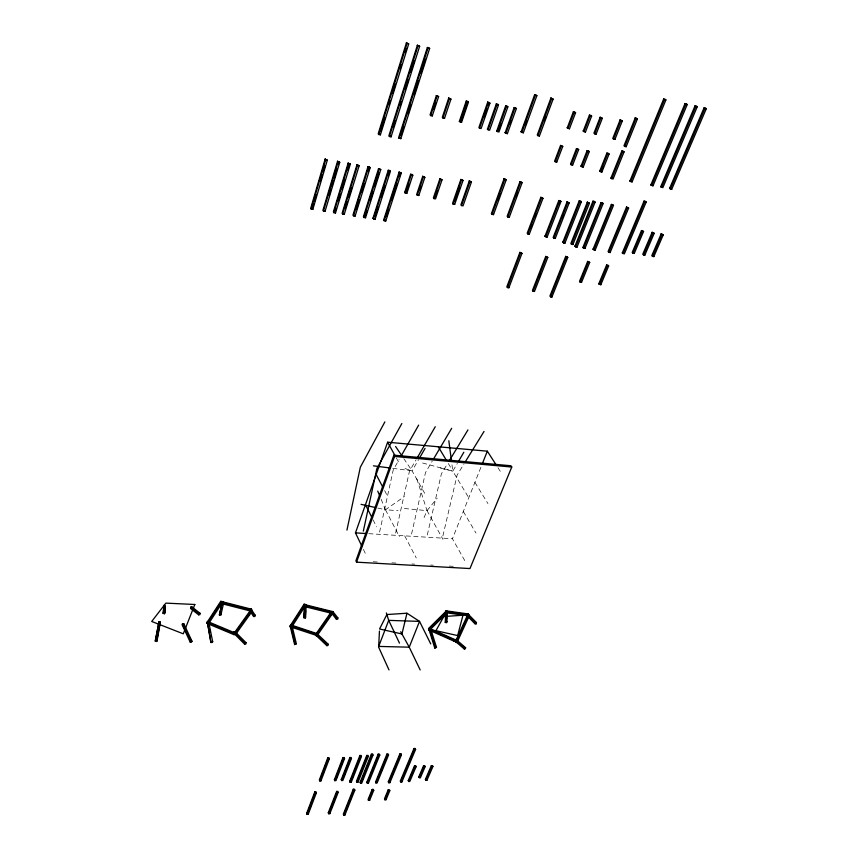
<?xml version="1.0" encoding="UTF-8"?>
<svg xmlns="http://www.w3.org/2000/svg" width="858" height="858" viewBox="0 0 858 858"><rect width="100%" height="100%" fill="white"/><g stroke="black" fill="none" stroke-linecap="round" stroke-linejoin="round"><path stroke-width="0.64" stroke-dasharray="4.29 3.22" d="M379.579 532.099L393.254 469.905L399.109 459.577M395.645 533.075L409.47 471.214L416.076 459.813M411.55 534.051L425.514 472.522L432.228 461.186M427.295 535.017L441.398 473.809L447.522 463.674M442.878 535.96L457.121 475.085L464.017 463.888M464.746 560.574L452.445 538.738L481.402 466.044M424.088 517.589L427.016 510.617L437.226 498.166M424.689 493.296L412.087 470.86L418.575 459.631M467.985 496.514L452.81 471.181L457.346 463.374M377.756 508.054L385.478 509.77L404.397 496.546M373.251 561.765L377.252 562.001M391.913 562.827L395.913 563.052M411.915 563.963L414.575 564.114M430.577 565.025L433.247 565.175M449.249 566.076L453.249 566.312M368.768 533.687L452.445 538.738M381.124 499.27L385.478 509.77L398.08 510.671M404.375 508.526L427.016 510.617L442.921 539.296M392.76 468.339L412.087 470.86L403.85 458.687M440.326 467.921L452.81 471.181L451.769 463.245M422.608 462.998L452.81 471.181M405.04 468.565L412.087 470.86M497.972 467.717L500.804 472.136M474.914 482.346L487.966 503.625M448.316 463.513L450.986 467.985M463.299 511.486L475.965 533.065M396.385 458.043L399.506 463.695M384.631 490.604L387.655 496.342M404.708 535.853L416.269 557.99M385.478 509.77L399.41 536.679M373.069 519.841L376.576 526.833M363.406 549.41L366.248 555.308M416.784 478.753L427.016 510.617"/><path stroke-width="1.29" d="M446.589 618.779L446.632 612.183M446.986 621.835L447.061 611.282L445.785 610.971L445.27 622.425L446.557 622.736L446.986 621.835L445.699 621.524L445.785 610.971M303.882 617.739L304.805 604.643L306.156 604.933L305.62 617.074L305.244 618.017L303.882 617.739L304.805 604.643L332.786 611.593L333.14 612.451L332.518 613.513L305.802 606.885M305.244 618.017L305.577 610.724M420.163 669.926L409.245 647.179L378.689 646.417L379.451 631.102M164.908 612.387L165.369 605.705L163.942 605.394L163.117 613.416L164.564 613.727L164.908 612.387L163.46 612.086L163.942 605.394M164.564 613.727L164.961 608.14M249.646 609.03L249.517 610.338L253.593 616.505L254.976 616.473L255.105 615.143L251.019 608.998L249.646 609.03L253.721 615.186L253.593 616.505M190.573 608.461L190.712 607.142L191.967 606.938L200.075 613.309L199.925 614.628L198.67 614.843L190.573 608.461L191.838 608.247L191.967 606.938M198.67 614.843L198.809 613.524L190.712 607.142M233.762 633.258L234.963 632.936L235.103 631.767L246.042 642.696L245.903 643.875L244.691 644.197L233.762 633.258L233.902 632.078L236.347 632.035L236.54 633.107L235.296 632.839L235.103 631.767L250.032 610.928L251.287 611.218L221.611 603.624L221.932 601.651L251.501 609.201L251.802 610.049L222.222 602.498M244.691 644.197L244.841 643.017L233.902 632.078M332.711 612.88L332.872 611.615L331.574 611.657L336.572 617.964L336.411 619.24L337.72 619.197L337.891 617.921L332.872 611.615M317.878 634.448L328.217 644.24L328.035 645.388L326.887 645.688L327.07 644.54L315.798 633.858M466.881 615.551L467.074 614.339L468.264 614.296L476.469 622.554L476.265 623.777L475.064 623.82L466.881 615.551L468.071 615.508L468.264 614.296M475.064 623.82L475.268 622.597L467.074 614.339M155.266 641.108L159.02 621.718L160.414 622.082L157.046 640.669L156.682 641.462L155.266 641.108L159.02 621.718M156.682 641.462L159.813 624.12M346.943 530.105L360.317 467.235L384.877 421.889M363.342 531.102L376.866 468.575L401.855 423.52M219.391 614.95L222.404 601.984L223.799 602.348L220.796 615.315L219.391 614.95L222.104 602.97M163.117 613.416L163.46 612.086M454.719 640.754L455.019 639.639L456.027 639.446L465.626 647.726L465.326 648.841L464.317 649.045L454.719 640.754L455.727 640.561M464.317 649.045L464.628 647.929L465.626 647.726M325.128 159.138L310.714 208.301L311.186 209.073L312.848 209.341L327.316 160.167L325.128 159.138L327.316 160.167M311.186 209.073L325.632 159.878M312.741 207.304L313.856 203.528M314.596 201.008L316.441 194.712M320.517 180.856L322.372 174.549M323.112 172.029L324.968 165.733M337.537 161.325L322.94 210.264L323.434 211.036L325.075 211.293L339.725 162.355L337.537 161.325L339.725 162.355M323.434 211.036L338.052 162.055M329.086 195.474L330.963 189.21M331.714 186.701L333.59 180.427M334.341 177.917L336.958 169.144M338.46 164.125L339.21 161.615M348.123 163.181L333.376 211.937L333.869 212.698L335.51 212.966L350.3 164.21L348.123 163.181L350.3 164.21M333.869 212.698L348.638 163.921M336.175 208.344L335.017 212.194L335.51 212.966M338.513 200.654L340.454 194.251M342.01 189.114L344.723 180.148M347.833 169.884L349.785 163.481M356.971 164.747L342.106 213.331L342.61 214.103L344.24 214.361L359.148 165.776L356.971 164.747L359.148 165.776M342.61 214.103L357.496 165.487M345.302 208.483L347.265 202.091M348.831 196.986L351.566 188.041M367.985 166.688L352.97 215.068L353.475 215.841L355.094 216.098L370.163 167.707L367.985 166.688L370.163 167.707M406.402 42.9L378.185 133.816L378.743 134.524L380.394 134.835L408.698 43.919L406.402 42.9L408.698 43.919M353.475 215.841L368.522 167.417M378.743 134.524L407.003 43.544M356.563 208.966L359.33 200.064M361.711 192.428L364.478 183.515M368.436 170.796L369.626 166.978M380.641 131.564L385.017 117.482M388.996 104.687L390.186 100.847M392.578 93.179L395.366 84.213M400.139 68.865L401.329 65.026M405.308 52.231L406.51 48.391M378.582 168.554L363.417 216.742L363.931 217.514L365.54 217.771L380.748 169.573L378.582 168.554L380.748 169.573M417.353 45.292L388.878 135.811L389.435 136.529L391.076 136.83L419.648 46.3L417.353 45.292L419.648 46.3M363.931 217.514L379.118 169.283M389.435 136.529L417.964 45.935M367.02 210.66L365.025 216.999L365.54 217.771M370.216 200.525L373.016 191.656M374.614 186.583L379.011 172.64M393.329 127.198L395.345 120.828M400.16 105.545L401.362 101.716M405.384 88.975L408.194 80.051M410.607 72.415L414.221 60.939M372.962 218.275L388.245 170.259L389.864 170.538L390.422 171.278L375.085 219.294L372.962 218.275L375.085 219.294M398.638 137.634L427.359 47.469L429.021 47.834L429.644 48.477L400.836 138.653L398.638 137.634L400.836 138.653M373.487 219.037L388.803 170.989L388.245 170.259M399.206 138.352L427.97 48.112L427.359 47.469M375.364 216.002L378.185 207.164M381.402 197.061L385.027 185.693M388.256 175.59L389.468 171.804M401.083 135.403L403.914 126.523M407.968 113.824L410.8 104.944M414.039 94.788L418.5 80.834M420.924 73.22L425.386 59.256M399.088 172.168L383.644 219.98L384.18 220.753L385.768 220.999L401.254 173.187L399.088 172.168L401.254 173.187M384.18 220.753L399.646 172.898M386.454 216.463L388.492 210.178M391.741 200.118L397.029 183.773M399.474 176.222L400.697 172.447M404.676 192.428L410.628 174.228L412.226 174.506L412.795 175.246L406.821 193.436L404.676 192.428L406.821 193.436M436.379 95.603L430.062 114.897L430.652 115.594L432.282 115.916L438.62 96.622L436.379 95.603L438.62 96.622M405.233 193.168L411.196 174.957L410.628 174.228M430.652 115.594L436.99 96.289M406.263 192.696L409.051 184.213M433.655 109.191L435.628 103.175M422.694 176.351L416.677 194.466L417.245 195.206L418.822 195.474L424.849 177.359L422.694 176.351L424.849 177.359M448.691 98.112L442.31 117.31L442.921 117.996L444.53 118.318L450.933 99.11L448.691 98.112L450.933 99.11M417.245 195.206L423.273 177.08M442.921 117.996L449.313 98.788M419.862 189.908L421.064 186.283M439.875 178.807L433.408 197.876L433.987 198.616L435.542 198.884L442.031 179.815L439.875 178.807L442.031 179.815M459.384 121.257L466.237 101.062L467.835 101.383L468.468 102.059L461.604 122.265L459.384 121.257L461.604 122.265M433.987 198.616L440.465 179.537M460.006 121.954L466.87 101.737L466.237 101.062M435.371 196.943L437.398 190.991M460.982 121.579L467.406 102.649M460.864 179.472L452.541 203.432L453.142 204.172L454.676 204.429L463.02 180.47L460.864 179.472L463.02 180.47M487.698 102.166L478.893 127.552L479.525 128.239L481.091 128.55L489.929 103.164L487.698 102.166L489.929 103.164M453.142 204.172L461.465 180.201M479.525 128.239L488.352 102.842M454.965 201.169L459.781 187.301M484.234 116.988L487.183 108.537M488.438 104.912L489.274 102.488M469.283 180.963L460.907 204.847L461.507 205.588L463.041 205.845L471.439 181.96L469.283 180.963L471.439 181.96M487.419 129.215L496.289 103.925L497.865 104.247L498.519 104.923L489.628 130.212L487.419 129.215L488.985 129.526M461.507 205.588L469.894 181.692M488.063 129.912L496.943 104.601L496.289 103.925M496.739 131.038L505.662 105.845L507.217 106.156L507.882 106.832L498.938 132.035L496.739 131.038L498.284 131.338M497.383 131.724L506.327 106.51L505.662 105.845M361.701 545.87L355.459 532.882L387.623 442.224L487.333 451.179L495.838 464.414M498.734 130.084L500.965 123.788M505.169 132.69L514.146 107.572L515.701 107.893L516.377 108.569L507.368 133.676L505.169 132.69L507.368 133.676M505.823 133.376L514.821 108.247L514.146 107.572M509.856 124.206L511.207 120.442M393.876 455.169L355.909 560.789L356.542 562.162L469.98 568.554L511.765 467.031L510.939 465.755L393.876 455.169L394.573 456.477L356.542 562.162M504.075 178.764L491.398 213.642L492.02 214.382L493.511 214.629L506.22 179.762L504.075 178.764L506.22 179.762M521.138 131.81L534.631 94.702L536.175 95.023L536.861 95.678L523.337 132.808L521.138 131.81L523.337 132.808M492.02 214.382L504.708 179.494M521.803 132.507L535.317 95.356L534.631 94.702M497.876 200.204L500.139 193.972M525.375 124.7L526.715 120.989M519.991 181.639L507.164 216.291L507.797 217.031L509.277 217.278L522.136 182.625L519.991 181.639L522.136 182.625M550.89 98.112L537.247 134.985L537.923 135.671L539.435 135.972L553.11 99.088L550.89 98.112L553.11 99.088M507.797 217.031L520.634 182.357M537.923 135.671L551.587 98.777M515.98 196.75L517.353 193.039M544.219 120.538L545.581 116.86M306.649 813.341L314.811 791.87L316.034 791.848L316.387 792.824L308.204 814.285L306.992 814.317L306.649 813.341L307.861 813.309L308.204 814.285M327.788 757.753L319.348 779.943L319.712 780.919L320.935 780.898L329.386 758.697L329.022 757.732L327.788 757.753L328.153 758.719L319.712 780.919M519.905 252.402L506.831 286.786L507.443 287.569L508.869 287.773L521.975 253.389L519.905 252.402L521.975 253.389M540.83 197.351L527.198 233.215L527.842 233.966L529.289 234.202L542.964 198.337L540.83 197.351L542.964 198.337M560.564 145.463L554.622 161.079L555.308 161.787L556.778 162.065L562.741 146.439L560.564 145.463L562.741 146.439M567.277 127.799L573.369 111.776L574.86 112.087L575.579 112.752L569.465 128.775L567.277 127.799L569.465 128.775M306.992 814.317L315.165 792.846L314.811 791.87M507.443 287.569L520.527 253.164M527.842 233.966L541.495 198.069M555.308 161.787L561.25 146.15M567.975 128.475L574.077 112.441L573.369 111.776M308.312 812.118L310.585 806.155M321.975 776.222L324.324 770.066M327.145 762.665L328.55 758.965M530.534 228.507L531.939 224.807M534.77 217.385L536.175 213.674M378.689 646.417L388.695 620.366L386.379 612.966M576.49 148.563L570.495 164.082L571.181 164.79L572.651 165.058L578.667 149.539L576.49 148.563L578.667 149.539M583.279 131.017L589.425 115.101L590.905 115.412L591.634 116.077L585.467 131.993L583.279 131.017L585.467 131.993M571.181 164.79L577.198 149.249M583.987 131.692L590.154 115.766L589.425 115.101M334.384 779.686L342.943 757.593L344.165 757.582L344.541 758.547L335.961 780.63L334.749 780.651L334.384 779.686L335.596 779.665M545.023 236.132L558.826 200.525L560.274 200.772L560.95 201.501L547.114 237.108L545.023 236.132L547.114 237.108M334.749 780.651L343.318 758.558L342.943 757.593M545.677 236.872L559.502 201.244L558.826 200.525M336.068 778.442L337.977 773.53M340.83 766.173L344.165 757.582M558.848 204.461L560.274 200.772M328.282 812.751L336.626 791.419L337.816 791.398L338.191 792.363L329.826 813.684L328.635 813.716L328.282 812.751L329.472 812.719L329.826 813.684M341.248 779.568L349.871 757.528L351.083 757.507L351.469 758.472L342.825 780.512L341.623 780.533L341.248 779.568L342.46 779.547M545.731 256.456L532.432 290.487L533.054 291.259L534.459 291.463L547.801 257.432L545.731 256.456L547.801 257.432M567.031 201.962L553.153 237.462L553.807 238.202L555.244 238.438L569.144 202.938L567.031 201.962L569.144 202.938M581.059 166.087L587.097 150.633L588.556 150.911L589.264 151.598L583.215 167.053L581.059 166.087L583.215 167.053M600.117 117.31L593.929 133.162L594.648 133.837L596.117 134.127L602.316 118.286L600.117 117.31L602.316 118.286M328.635 813.716L336.99 792.384L336.626 791.419M341.623 780.533L350.246 758.483L349.871 757.528M533.054 291.259L546.374 257.207M553.807 238.202L567.706 202.692M581.756 166.784L587.805 151.319L587.097 150.633M594.648 133.837L600.847 117.975M331.789 806.799L335.499 797.318M343.414 777.101L344.852 773.423M347.726 766.087L349.174 762.408M539.071 277.327L540.497 273.681M562.247 218.125L563.685 214.457M349.689 781.295L359.888 755.501L361.1 755.49L361.486 756.445L351.265 782.239L350.064 782.26L349.689 781.295L350.89 781.273L351.265 782.239M562.816 242.246L579.214 200.793L580.641 201.04L581.327 201.759L564.896 243.222L562.816 242.246L564.896 243.222M350.064 782.26L360.274 756.456L359.888 755.501M563.481 242.996L579.901 201.501L579.214 200.793M352.348 777.595L354.29 772.683M482.389 463.567L487.333 451.179M353.271 789.231L343.339 814.135L343.704 815.1L344.884 815.068L354.837 790.164L354.461 789.21L353.271 789.231L353.646 790.186L343.704 815.1M356.488 781.177L366.752 755.437L367.953 755.426L368.339 756.381L358.054 782.11L356.864 782.131L356.488 781.177L357.679 781.155L358.054 782.11M565.701 256.424L549.903 296.064L550.536 296.836L551.919 297.04L567.771 257.4L565.701 256.424L567.771 257.4M587.312 202.22L570.838 243.554L571.503 244.294L572.908 244.519L589.435 203.196L587.312 202.22L589.435 203.196M599.753 171.042L606.917 153.046L608.365 153.325L609.083 154.011L601.898 172.008L599.753 171.042L601.898 172.008M620.109 119.97L612.762 138.406L613.491 139.082L614.939 139.371L622.307 120.935L620.109 119.97L622.307 120.935M356.864 782.131L367.138 756.391L366.752 755.437M550.536 296.836L566.366 257.175M571.503 244.294L588.009 202.938M600.461 171.739L607.646 153.732L606.917 153.046M613.491 139.082L620.86 120.635M346.01 810.37L347.501 806.627M349.496 801.651L350.986 797.919M565.626 260.36L567.106 256.649M601.662 170.109L603.099 166.516M360.124 782.281L371.375 754.193L372.587 754.182L372.973 755.126L361.69 783.215L360.51 783.236L360.124 782.281L361.315 782.26M574.935 246.214L592.985 201.147L594.412 201.405L595.109 202.113L577.005 247.19L574.935 246.214L577.005 247.19M360.51 783.236L371.771 755.137L371.375 754.193M575.6 246.965L593.693 201.866L592.985 201.147M361.808 781.037L362.784 778.592M371.106 757.839L372.587 754.182M366.87 782.153L378.196 754.128L379.386 754.118L379.794 755.061L368.436 783.086L367.256 783.107L366.87 782.153L368.05 782.131L368.436 783.086M582.882 247.501L601.029 202.585L602.434 202.831L603.142 203.55L584.952 248.466L582.882 247.501L584.952 248.466M610.917 178.099L621.9 150.922L623.326 151.201L624.066 151.887L613.062 179.065L610.917 178.099L612.333 178.357M635.242 117.911L623.981 145.753L624.721 146.439L626.158 146.718L637.43 118.865L635.242 117.911L637.43 118.865M367.256 783.107L378.593 755.072L378.196 754.128M583.547 248.241L601.726 203.292L601.029 202.585M611.636 178.796L622.629 151.609L621.9 150.922M624.721 146.439L635.992 118.565M372.168 789.435L368.093 799.442L368.468 800.396L369.637 800.375L373.734 790.368L373.348 789.414L372.168 789.435L372.554 790.39L368.468 800.396M587.644 261.454L579.493 281.413L580.158 282.175L581.531 282.379L589.693 262.419L587.644 261.454L589.693 262.419M375.557 782.003L386.969 754.043L388.159 754.032L388.567 754.976L377.123 782.936L375.943 782.957L375.557 782.003L376.737 781.981M593.103 249.152L611.368 204.418L612.762 204.665L613.47 205.384L595.162 250.118L593.103 249.152L595.162 250.118M580.158 282.175L588.309 262.194M375.943 782.957L387.366 754.986L386.969 754.043M593.779 249.893L612.076 205.137L611.368 204.418M377.724 779.547L379.215 775.9M381.199 771.042L382.689 767.395M629.954 180.941L663.695 98.97L665.122 99.281L665.905 99.925L632.078 181.896L629.954 180.941L632.078 181.896M630.684 181.639L664.478 99.614L663.695 98.97M388.309 781.767L399.849 753.925L401.029 753.914L401.437 754.858L389.875 782.7L388.706 782.721L388.309 781.767L389.478 781.745L389.875 782.7M626.512 207.11L608.075 251.576L608.762 252.316L610.135 252.542L628.614 208.076L626.512 207.11L628.614 208.076M388.706 782.721L400.257 754.868L399.849 753.925M608.762 252.316L627.23 207.829M391.484 776.908L392.996 773.273M400.021 756.338L401.029 753.914M388.245 789.757L384.481 798.809L384.877 799.763L386.036 799.731L389.811 790.69L389.414 789.735L388.245 789.757L388.642 790.711L384.877 799.763M598.809 283.762L606.617 264.993L607.979 265.208L608.665 265.948L600.836 284.727L598.809 283.762L600.836 284.727M599.485 284.524L607.303 265.733L606.617 264.993M400.332 781.005L413.996 748.487L415.165 748.487L415.594 749.42L401.898 781.928L400.74 781.949L400.332 781.005L401.49 780.984L401.898 781.928M622.275 252.928L644.058 201.083L645.441 201.33L646.171 202.038L624.334 253.893L622.275 252.928L623.627 253.153M650.879 184.856L685.027 103.614L686.432 103.925L687.226 104.569L653.002 185.811L650.879 184.856L653.002 185.811M400.74 781.949L414.414 749.431L413.996 748.487M622.972 253.668L644.798 201.791L644.058 201.083M651.63 185.553L685.821 104.258L685.027 103.614M408.58 764.135L410.103 760.52M408.236 780.544L414.478 765.851L415.637 765.829L416.055 766.773L409.802 781.466L408.644 781.488L408.236 780.544L409.395 780.523M641.494 230.545L632.196 252.456L632.904 253.196L634.255 253.41L643.564 231.499L641.494 230.545L643.564 231.499M660.724 186.701L695.044 105.802L696.449 106.102L697.254 106.746L662.848 187.645L660.724 186.701L662.097 186.958M408.644 781.488L414.886 766.784L414.478 765.851M632.904 253.196L642.213 231.263M414.596 768.285L415.637 765.829M661.475 187.398L695.849 106.446L695.044 105.802M669.605 188.363L704.096 107.776L705.48 108.076L706.295 108.719L671.717 189.307L669.605 188.363L671.717 189.307M670.355 189.05L704.901 108.419L704.096 107.776M418.854 776.737L423.573 765.722L424.731 765.711L425.15 766.644L420.42 777.659L419.272 777.68L418.854 776.737L420.002 776.726L420.42 777.659M652.123 232.357L642.771 254.183L643.489 254.912L644.83 255.137L654.204 233.312L652.123 232.357L654.204 233.312M419.272 777.68L423.991 766.666L423.573 765.722M643.489 254.912L652.852 233.076M425.407 779.343L431.338 765.626L432.486 765.615L432.904 766.548L426.962 780.254L425.825 780.276L425.407 779.343L426.544 779.321L426.962 780.254M661.186 233.902L651.79 255.652L652.509 256.381L653.839 256.596L663.255 234.856L661.186 233.902L663.255 234.856M425.825 780.276L431.756 766.559L431.338 765.626M652.509 256.381L661.915 234.62M430.995 769.036L432.486 765.615M467.642 614.864L469.283 615.733L457.003 642.524L455.92 642.277L455.373 641.655L467.084 616.087M455.92 642.277L468.2 615.465L469.283 615.733M160.038 622.876L160.414 622.082M445.27 622.425L445.699 621.524M182.464 623.895L182.078 624.688L190.315 642.299L191.988 641.216L183.741 623.616L182.464 623.895L190.712 641.505L190.315 642.299M183.741 623.616L183.355 624.41L184.459 626.758M207.486 622.597L210.918 642.481L212.28 642.481L212.687 641.698L208.837 622.608L207.486 622.597L210.918 642.481M250.89 610.306L251.501 609.201M401.061 456.134L418.64 425.139M290.572 625.15L290.133 625.932L294.626 644.562L296.364 643.79L291.859 625.16L290.572 625.15L295.066 643.79L294.626 644.562M419.873 457.389L425.053 448.412M305.148 605.501L304.526 606.574L304.805 604.643L305.148 605.501L333.14 612.451M417.396 457.529L435.253 426.737M458.644 461.143L463.835 452.22M332.786 611.593L332.518 613.513M433.569 458.923L451.683 428.314M449.571 460.296L467.953 429.879M465.401 461.647L484.041 431.424M304.097 604.171L304.429 605.19L305.652 605.373L305.309 604.343L304.097 604.171L290.133 625.932L290.454 626.951L291.666 627.123L304.955 606.456M290.454 626.951L304.429 605.19M292.042 625.01L293.436 622.833M299.721 613.041L301.126 610.864M207.411 621.857L220.753 601.319L222.05 601.479L222.308 602.606L208.955 623.123L207.668 622.983L207.411 621.857L208.698 621.996L208.955 623.123M207.668 622.983L221.01 602.445L220.753 601.319M447.19 611.754L446.514 612.794L468.093 615.787L468.768 614.768L468.082 613.931L446.503 610.907L447.19 611.754L468.768 614.768M467.406 614.939L468.082 613.931M316.334 633.408L330.051 613.685L331.242 613.888L331.542 614.929L317.052 635.746L315.862 635.553L315.572 634.512L316.763 634.705M315.862 635.553L330.351 614.725L330.051 613.685M328.957 617.181L331.242 613.888M235.296 632.839L250.236 612.001L250.032 610.928M237.098 630.995L238.588 628.914M248.294 615.379L250.536 612.258M236.54 633.107L251.491 612.28L250.236 612.001M435.296 647.318L429.644 629.257L429.129 629.976L434.77 648.037L436.475 647.297L430.813 629.246L430.298 629.965L431.435 633.569M436.475 647.297L434.77 648.037M290.905 624.956L290.454 626.855L316.892 635.574L317.621 634.62L291.184 625.89L290.905 624.956L317.321 633.697M290.454 626.855L291.184 625.89M429.483 628.292L428.936 630.051L454 641.151L454.74 640.25L454.526 639.403L430.673 628.828M428.936 630.051L429.676 629.139L454.74 640.25M206.917 623.358L207.561 621.46L206.917 623.358L234.105 634.716L234.899 633.794L207.711 622.415M428.528 628.539L445.281 612.022L446.364 612.183L446.675 613.309L445.581 613.148L428.818 629.654L428.528 628.539L429.611 628.689L432.4 625.943M439.854 618.607L445.431 613.105M445.742 614.231L429.901 629.815L428.818 629.654M244.841 643.017L246.042 642.696M327.07 644.54L328.217 644.24M190.712 641.505L191.988 641.216M198.809 613.524L200.075 613.309M475.268 622.597L476.469 622.554M336.572 617.964L337.891 617.921M253.721 615.186L255.105 615.143M315.165 792.846L316.387 792.824M336.99 792.384L338.191 792.363M353.646 790.186L354.837 790.164M372.554 790.39L373.734 790.368M388.642 790.711L389.811 790.69M414.886 766.784L416.055 766.773M423.991 766.666L425.15 766.644M431.756 766.559L432.904 766.548M371.771 755.137L372.973 755.126M378.593 755.072L379.794 755.061M387.366 754.986L388.567 754.976M400.257 754.868L401.437 754.858M360.274 756.456L361.486 756.445M367.138 756.391L368.339 756.381M328.153 758.719L329.386 758.697M343.318 758.558L344.541 758.547M350.246 758.483L351.469 758.472M414.414 749.431L415.594 749.42M295.066 643.79L296.364 643.79M211.325 641.687L212.687 641.698M355.459 532.882L366.109 533.526M394.573 456.477L511.765 467.031M221.01 602.445L222.308 602.606M373.423 465.83L390.175 468.007M447.093 612.108L449.635 612.462M607.303 265.733L608.665 265.948M330.351 614.725L331.542 614.929M579.901 201.501L581.327 201.759M388.803 170.989L390.422 171.278M411.196 174.957L412.795 175.246M559.502 201.244L560.95 201.501M593.693 201.866L595.109 202.113M601.726 203.292L603.142 203.55M612.076 205.137L613.47 205.384M644.798 201.791L646.171 202.038M587.805 151.319L589.264 151.598M607.646 153.732L609.083 154.011M622.629 151.609L624.066 151.887M466.87 101.737L468.468 102.059M496.943 104.601L498.519 104.923M506.327 106.51L507.882 106.832M514.821 108.247L516.377 108.569M574.077 112.441L575.579 112.752M590.154 115.766L591.634 116.077M535.317 95.356L536.861 95.678M304.247 616.795L305.62 617.074M427.97 48.112L429.644 48.477M664.478 99.614L665.905 99.925M685.821 104.258L687.226 104.569M695.849 106.446L697.254 106.746M704.901 108.419L706.295 108.719M361.046 504.343L375.193 507.486M455.373 641.655L456.445 641.902M219.702 613.963L221.107 614.328M155.641 640.304L157.046 640.669M307.786 631.735L311.561 632.979M208.805 621.986L234.727 632.839M222.823 629.118L226.523 630.662M438.277 633.44L441.859 635.017M444.24 636.078L451.405 639.253M407.764 613.727L419.519 621.385L430.759 643.94M455.019 639.639L464.628 647.929M460.521 644.701L462.441 646.353M625.418 146.042L626.158 146.718M614.199 138.696L614.939 139.371M595.388 133.451L596.117 134.127M315.626 634.995L326.887 645.688M236.787 634.759L239.521 637.494M571.954 164.361L572.651 165.058M474.453 621.943L476.265 623.777M538.76 135.285L539.435 135.972M653.12 255.866L653.839 256.596M556.102 161.368L556.778 162.065M644.111 254.397L644.83 255.137M633.547 252.681L634.255 253.41M609.448 251.802L610.135 252.542M572.243 243.779L572.908 244.519M554.579 237.698L555.244 238.438M443.918 117.621L444.53 118.318M580.866 281.617L581.531 282.379M431.681 115.219L432.282 115.916M528.646 233.451L529.289 234.202M508.644 216.538L509.277 217.278M492.889 213.889L493.511 214.629M551.286 296.267L551.919 297.04M533.837 290.69L534.459 291.463M454.086 203.689L454.676 204.429M331.413 612.923L336.411 619.24M390.519 136.122L391.076 136.83M508.258 286.99L508.869 287.773M379.837 134.116L380.394 134.835M418.254 194.734L418.822 195.474M385.231 220.238L385.768 220.999M395.602 446.503L402.348 456.467M354.579 215.326L355.094 216.098M343.736 213.588L344.24 214.361M324.592 210.521L325.075 211.293M312.376 208.569L312.848 209.341M438.277 446.771L446.31 460.167M387.623 442.224L395.13 455.78M400.707 631.735L409.245 647.179L419.519 621.385L388.695 620.366L399.474 643.125M376.169 474.517L382.818 487.151M365.465 504.697L371.9 517.513M189.404 637.312L191.602 642.009M378.539 646.943L388.996 669.905M377.745 491.098L379.676 495.763M385.639 798.777L386.036 799.731M369.262 799.409L369.637 800.375M344.519 814.103L344.884 815.068M320.57 779.922L320.935 780.898M445.281 612.022L445.581 613.148M453.785 640.304L454 641.151M209.717 629.761L210.231 632.303M233.934 633.762L234.105 634.716M448.831 440.744L451.426 460.596M406.971 613.213L401.941 633.965L379.558 628.989L386.872 614.553L406.971 613.213M462.966 615.207L457.668 635.585L435.939 630.694L443.8 616.548L462.966 615.207M194.82 604.493L183.269 633.815L151.705 621.46L165.884 603.12L194.82 604.493"/></g></svg>
